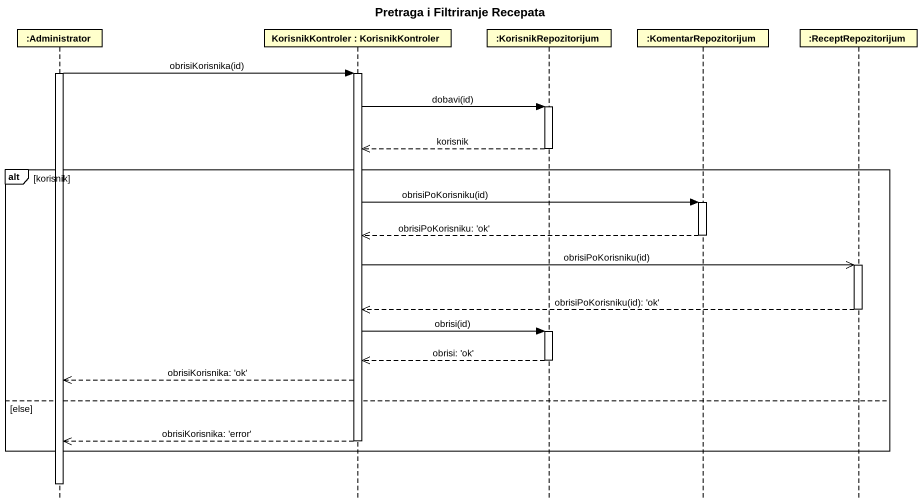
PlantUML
@startuml
title Pretraga i Filtriranje Recepata
hide footbox
participant ":Administrator" as Administrator
participant "KorisnikKontroler : KorisnikKontroler" as KorisnikKontroler
participant ":KorisnikRepozitorijum" as KorisnikRepozitorijum
participant ":KomentarRepozitorijum" as KomentarRepozitorijum
participant ":ReceptRepozitorijum" as ReceptRepozitorijum

activate Administrator
Administrator -> KorisnikKontroler : obrisiKorisnika(id)
activate KorisnikKontroler
KorisnikKontroler -> KorisnikRepozitorijum : dobavi(id)
activate KorisnikRepozitorijum
KorisnikRepozitorijum -->> KorisnikKontroler : korisnik
deactivate KorisnikRepozitorijum
alt korisnik
  KorisnikKontroler -> KomentarRepozitorijum : obrisiPoKorisniku(id)
  activate KomentarRepozitorijum
  KomentarRepozitorijum -->> KorisnikKontroler : obrisiPoKorisniku: 'ok'
  deactivate KomentarRepozitorijum
  KorisnikKontroler ->> ReceptRepozitorijum : obrisiPoKorisniku(id)
  activate ReceptRepozitorijum
  ReceptRepozitorijum -->> KorisnikKontroler : obrisiPoKorisniku(id): 'ok'
  deactivate ReceptRepozitorijum
  KorisnikKontroler -> KorisnikRepozitorijum : obrisi(id)
  activate KorisnikRepozitorijum
  KorisnikRepozitorijum -->> KorisnikKontroler : obrisi: 'ok'
  deactivate KorisnikRepozitorijum
  KorisnikKontroler -->> Administrator : obrisiKorisnika: 'ok'
else else
  KorisnikKontroler -->> Administrator : obrisiKorisnika: 'error'
  deactivate KorisnikKontroler
end
deactivate Administrator
@enduml
